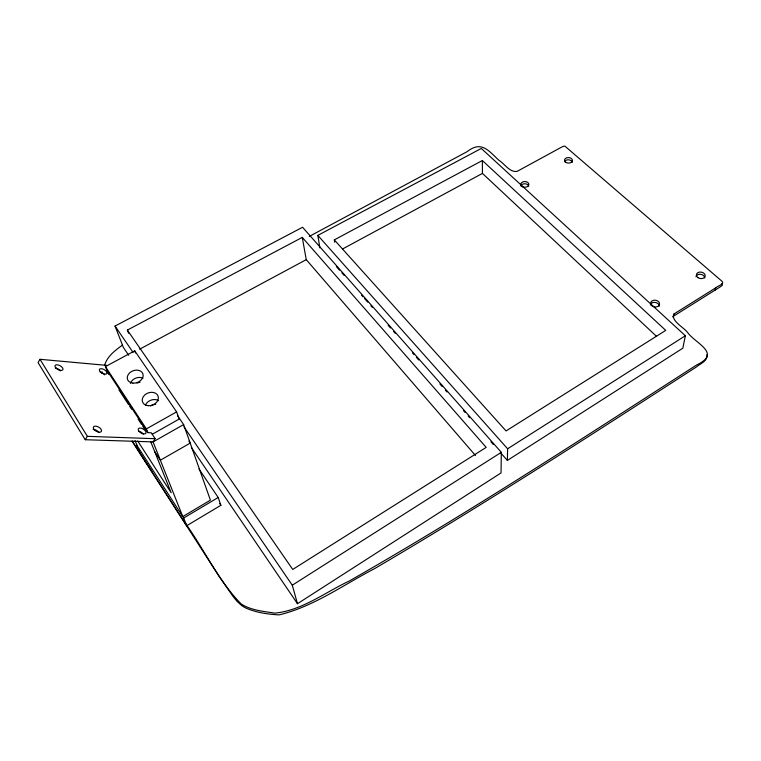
<?xml version="1.0" encoding="UTF-8"?>
<svg xmlns="http://www.w3.org/2000/svg" width="761" height="761" viewBox="0 0 761 761"><rect width="100%" height="100%" fill="white"/><g stroke="black" fill="none" stroke-linecap="round" stroke-linejoin="round"><path stroke-width="1.14" d="M128.704 355.292L123.368 347.444L115.035 326.05L302.564 227.254L501.309 452.329L501.042 472.933L297.475 603.711L191.411 447.592M507.378 460.424L507.616 448.781L317.841 235.387L481.294 148.452L685.366 335.753L682.826 348.196L507.378 460.424L501.099 453.318M672.648 316.89L673.475 316.224L673.894 314.036L715.644 287.905C717.138 286.041 725.927 283.967 721.476 280.828L565.128 146.34L563.872 146.122L561.589 147.139L517.166 171.358C509.737 172.747 504.467 163.615 498.769 160.152C488.514 150.726 481.551 140.366 467.225 151.601L309.327 236.395M715.14 290.122L715.644 287.905M101.574 373.261L102.079 371.777M104.609 365.28C107.215 356.243 115.12 350.46 122.369 345.161M106.825 365.385L39.991 359.297L38.05 362.597L85.242 439.725L153.085 441.903L183.639 424.571L177.655 415.829M85.242 439.725L87.353 436.338L155.158 438.697L153.085 441.903L182.773 516.586L210.416 500.148L183.639 424.571M673.894 314.036C670.374 321.094 685.319 328.086 688.391 333.565C697.618 344.562 720.943 353.494 696.629 364.985C581.927 438.697 467.749 513.475 349.251 581.014C325.118 592.362 302.088 610.465 274.873 613.138C264.923 611.587 254.593 610.636 245.356 606.327A36.918 32.552 -25.9 0 1 240.923 603.682C217.361 579.616 203.368 547.52 183.449 520.591M297.475 603.711L292.281 585.209L501.309 452.329M507.616 448.781L685.366 335.753M673.475 316.224L720.772 286.545L722.379 285.185L721.818 283.834M186.749 525.708L183.686 518.013L136.485 444.709L139.843 452.747L186.749 525.708L220.88 505.304L218.198 497.475L198.992 469.023M183.686 518.013L218.198 497.475M152.305 434.236L179.168 419.064L176.609 411.891L134.735 350.85L105.408 366.602L107.025 370.474L147.872 432.657L151.258 432.79L155.158 438.697M147.872 432.657L146.369 428.89L176.609 411.891M342.44 249.047L482.445 173.403L482.35 160.533L334.307 239.886L334.65 242.169M139.624 349.213L306.255 259.653L302.269 237.394L127.372 330.084L128.59 333.289M482.35 160.533L665.732 330.398L506.055 430.935L334.307 239.886M482.445 173.403L656.534 336.362M336.372 266.607L339.511 270.165M341.86 272.828L344.219 275.501M361.475 295.059L363.045 296.838M364.614 298.616L367.744 302.174M370.883 305.722L372.452 307.501M388.139 325.289L390.498 327.953M393.637 331.511L395.206 333.289M412.462 352.847L414.032 354.626M416.381 357.29L418.74 359.963M439.915 383.963L442.265 386.636M445.404 390.193L446.973 391.972M463.449 410.636L465.019 412.414M468.158 415.972L469.727 417.751M490.902 441.76L493.261 444.424M302.269 237.394L486.193 447.382L292.728 569.447L127.372 330.084M306.255 259.653L475.435 455.459M115.035 326.05L133.099 352.457M183.924 426.778L292.281 585.209M188.909 441.19L190.202 443.092L160.362 460.215L154.635 451.444M219.568 503.344L220.88 505.304M105.408 366.602L146.369 428.89M106.673 371.197L108.813 374.46M118.954 389.908L120.248 391.877M120.533 392.315L124.756 398.745M125.089 399.259L128.619 404.633M129.646 406.203L131.605 409.171M138.112 419.092L141.508 424.267M142.668 426.036L144.619 429.014M137.674 440.933L171.149 492.709L150.83 441.951M152.095 471.82L132.385 441.114M131.986 441.171L218.997 576.125L232.999 596.396L237.08 601.409L241.579 605.471A36.823 32.504 -26.1 0 0 246.003 608.115C256.352 612.605 267.872 614.27 279.049 614.878C313.684 606.641 343.382 584.848 374.593 568.629C483.711 504.619 589.889 435.749 696.144 367.135C700.044 363.825 708.091 360.895 707.026 354.616M39.991 359.297L87.353 436.338M135.049 440.581L137.313 446.003M134.735 350.85L135.534 352.952M317.841 235.387L319.896 247.934M695.982 276.766A4.423 3.244 9.9 0 1 700.71 274.331A4.423 3.244 9.9 0 1 704.743 278.003M650.36 304.942A4.471 3.377 8.8 0 1 655.221 302.431A4.471 3.377 8.8 0 1 659.188 306.236M564.529 161.674A3.967 2.768 2.2 0 1 568.695 159.839A3.967 2.768 2.2 0 1 572.243 162.359M520.857 185.969A4.005 2.854 0.7 0 1 524.843 183.772A4.005 2.854 0.7 0 1 528.705 186.122M130.435 383.297A8.124 6.221 -21.1 0 1 143.001 378.198M137.066 383.154A8.076 6.212 -21.2 0 1 140.034 382.288M145.437 405.204A8.238 6.43 -21.4 0 1 158.592 400.676M150.64 405.965A8.2 6.411 -21.6 0 1 155.729 404.291M138.806 431.335A4.366 2.264 30.7 0 1 143.296 434.074M100.129 371.958A4.233 2.064 29.2 0 1 104.628 374.859M93.137 429.451A4.547 2.416 29.3 0 1 99.025 432.648M55.306 368.077A4.404 2.197 27.8 0 1 60.5 370.94M698.113 277.717A4.442 3.244 9.9 0 0 705.171 276.119A4.442 3.244 9.9 0 0 699.121 272.181A4.442 3.244 9.9 0 0 698.113 277.717M652.32 306.036A4.48 3.377 8.8 0 0 659.521 304.39A4.48 3.377 8.8 0 0 653.509 300.3A4.48 3.377 8.8 0 0 652.32 306.036M566.155 162.531A3.976 2.768 2.2 0 0 572.415 160.666A3.976 2.768 2.2 0 0 566.812 157.774A3.976 2.768 2.2 0 0 566.155 162.531M522.778 186.826A4.014 2.854 0.7 0 0 528.847 184.457A4.014 2.854 0.7 0 0 522.883 181.879A4.014 2.854 0.7 0 0 522.778 186.826M139.054 431.335A4.376 2.254 30.8 0 0 145.789 433.37A4.376 2.254 30.8 0 0 141.527 428.281A4.376 2.254 30.8 0 0 139.054 431.335M100.376 371.863A4.233 2.055 29.2 0 0 106.835 373.556A4.233 2.055 29.2 0 0 102.326 368.866A4.233 2.055 29.2 0 0 100.376 371.863M94.393 429.841A4.556 2.407 29.3 0 0 101.384 431.439A4.556 2.407 29.3 0 0 96.523 426.265A4.556 2.407 29.3 0 0 94.393 429.841M55.953 368.058A4.414 2.188 27.9 0 0 62.802 369.827A4.414 2.188 27.9 0 0 58.226 364.985A4.414 2.188 27.9 0 0 55.953 368.058M132.928 383.116A8.19 6.24 -20.9 0 0 142.963 374.012A8.19 6.24 -20.9 0 0 129.751 372.766A8.19 6.24 -20.9 0 0 132.928 383.116M148.091 405.699A8.304 6.449 -21.2 0 0 158.136 396.281A8.304 6.449 -21.2 0 0 144.657 395.064A8.304 6.449 -21.2 0 0 148.091 405.699"/></g></svg>
